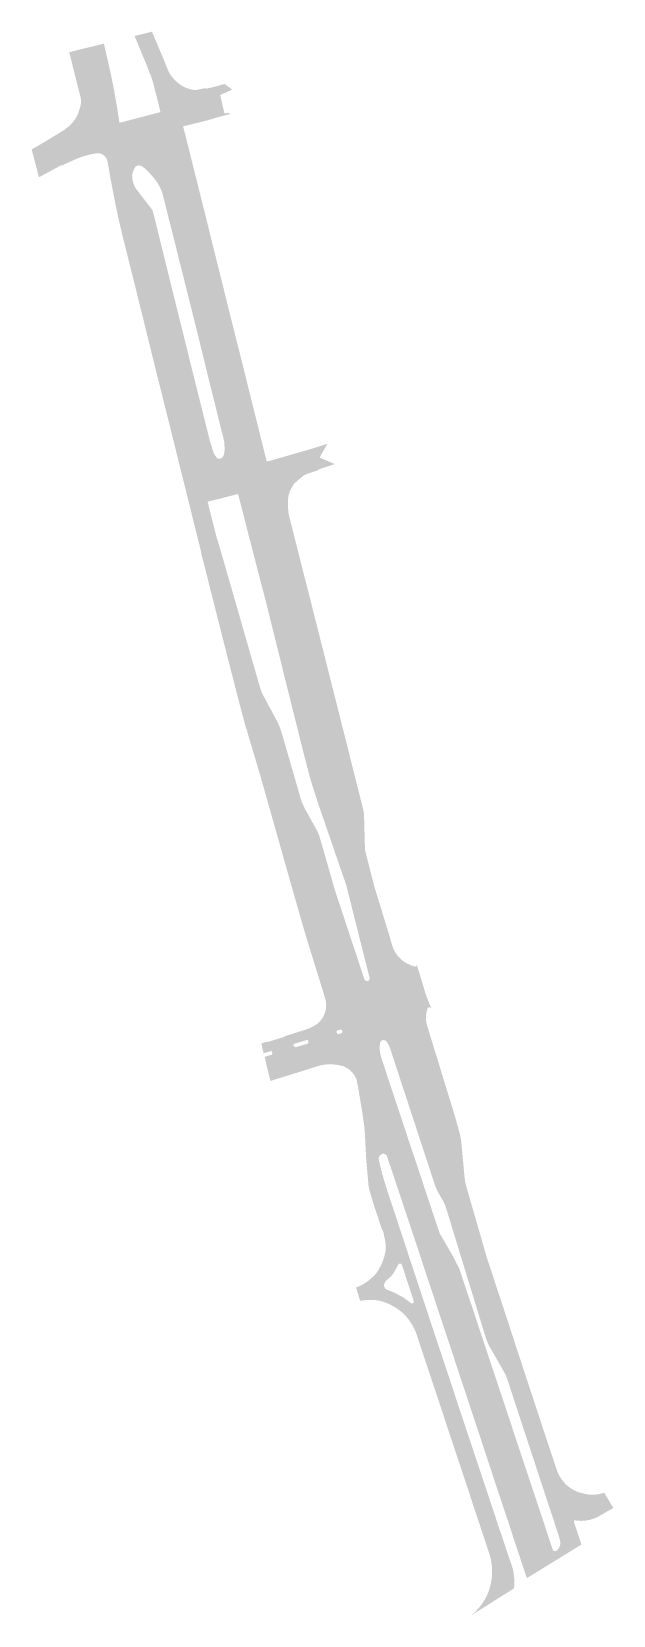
# Model space of a CAD drawing. Header units: inches. Extents: x 96590 to 99385, y 436436 to 441249.
# Drawn here: x 98255 to 98488, y 440616 to 441249 of the extents above.
import ezdxf

# ---------------------------------------------------------------- set-up
doc = ezdxf.new("R2010")
doc.units = ezdxf.units.IN
doc.header["$MEASUREMENT"] = 0

msp = doc.modelspace()

# ---------------------------------------------------------------- hatches: boundary and pattern name
for points in [[(98309.88, 441153.26), (98319.17, 441115.81), (98325.43, 441090.72), (98326.2, 441087.67), (98312.51, 441084.25), (98311.23, 441089.38), (98308.67, 441099.58), (98307.43, 441104.54), (98306.23, 441109.32), (98296.96, 441146.8), (98296.68, 441147.91), (98293.95, 441158.82), (98291.43, 441169.01), (98291.15, 441170.2), (98290.22, 441174.11), (98289.41, 441178.05), (98289.13, 441179.24), (98288.9, 441180.44), (98287.34, 441188.57), (98287.16, 441189.52), (98285.85, 441196.88), (98285.62, 441197.77), (98285.24, 441198.53), (98284.7, 441199.2), (98284.03, 441199.73), (98283.26, 441200.11), (98282.42, 441200.31), (98281.56, 441200.32), (98281.1, 441200.23), (98279.95, 441200.01), (98279, 441199.81), (98278.05, 441199.58), (98277.11, 441199.33), (98276.18, 441199.06), (98275.04, 441198.68), (98272.95, 441197.86), (98267.46, 441195.36), (98267.37, 441195.56), (98263.6, 441193.52), (98258.39, 441190.7), (98255.95, 441200.01), (98255.47, 441201.85), (98258.67, 441203.67), (98259.48, 441204.14), (98260.3, 441204.64), (98263.97, 441206.86), (98266.95, 441208.67), (98267.53, 441209.02), (98268.29, 441209.51), (98269.03, 441210.04), (98269.77, 441210.61), (98270.6, 441211.31), (98271.25, 441211.94), (98271.94, 441212.69), (98272.58, 441213.5), (98273.15, 441214.35), (98273.66, 441215.23), (98274.17, 441216.48), (98274.53, 441217.53), (98274.83, 441218.58), (98275.01, 441219.32), (98275.04, 441219.44), (98275.07, 441219.57), (98275.16, 441220.06), (98275.23, 441220.94), (98275.18, 441221.82), (98275.04, 441222.69), (98274.9, 441223.18), (98270.51, 441240.71), (98284.37, 441244.14), (98287.19, 441231.88), (98288.38, 441225.91), (98289.75, 441218.07), (98290.6, 441212.53), (98295.75, 441190.19), (98295.77, 441190), (98295.99, 441188.98), (98296.24, 441188.16), (98296.56, 441187.36), (98296.95, 441186.6), (98297.43, 441185.84), (98298.33, 441184.67), (98302.69, 441179.02), (98303.69, 441177.74), (98303.71, 441177.72), (98303.73, 441177.69), (98303.75, 441177.66), (98303.77, 441177.63), (98303.79, 441177.6), (98303.81, 441177.57), (98303.82, 441177.54), (98303.84, 441177.51), (98303.85, 441177.48), (98303.87, 441177.45), (98303.88, 441177.42), (98303.9, 441177.39), (98303.91, 441177.35), (98303.93, 441177.32), (98303.94, 441177.29), (98303.95, 441177.26), (98303.96, 441177.23), (98303.97, 441177.19), (98303.98, 441177.16), (98303.99, 441177.13), (98304, 441177.09), (98304.01, 441177.08), (98309.88, 441153.26)], [(98317.98, 441203.56), (98318.87, 441200.01), (98320.78, 441192.43), (98323.55, 441181.24), (98326.35, 441170.06), (98328.59, 441160.97), (98329.91, 441155.72), (98337.54, 441125.11), (98337.9, 441123.71), (98338.16, 441122.69), (98338.84, 441120.04), (98341.63, 441108.84), (98344.17, 441098.68), (98345.69, 441092.53), (98331.55, 441089.01), (98328.37, 441101.74), (98325.88, 441111.8), (98325.12, 441114.83), (98324.61, 441117.13), (98315.28, 441154.55), (98315.07, 441155.38), (98314.75, 441156.54), (98312.01, 441167.57), (98311.72, 441168.7), (98309.03, 441179.38), (98308.77, 441180.52), (98307.85, 441184.05), (98307.55, 441184.97), (98307.21, 441185.83), (98306.83, 441186.67), (98306.41, 441187.49), (98305.94, 441188.29), (98305.37, 441189.14), (98304.49, 441190.26), (98303.11, 441191.89), (98301.48, 441193.54), (98301.07, 441193.97), (98301, 441194.04), (98300.92, 441194.12), (98300.85, 441194.19), (98300.47, 441194.53), (98299.73, 441195.02), (98298.98, 441195.38), (98298.15, 441195.43), (98297.45, 441195.22), (98297.21, 441195.14), (98296.79, 441194.57), (98296.37, 441193.81), (98296.03, 441192.95), (98295.81, 441192.05), (98295.71, 441191.14), (98295.74, 441190.25), (98290.6, 441212.53), (98291.95, 441212.82), (98305.55, 441216.38), (98306.99, 441216.76), (98306.21, 441220.25), (98304.52, 441226.63), (98304.34, 441227.48), (98304.04, 441228.59), (98303.71, 441229.7), (98303.34, 441230.79), (98302.93, 441231.86), (98302.59, 441232.66), (98301.58, 441235.31), (98296.66, 441247.19), (98303.6, 441248.91), (98308.18, 441238.14), (98310.41, 441232.62), (98311, 441231.68), (98311.53, 441230.95), (98312.11, 441230.26), (98312.5, 441229.86), (98312.81, 441229.53), (98313.2, 441229.14), (98313.85, 441228.55), (98314.55, 441228), (98315.27, 441227.5), (98316.03, 441227.05), (98316.82, 441226.66), (98317.64, 441226.31), (98318.47, 441226.03), (98319.33, 441225.8), (98320.19, 441225.63), (98320.99, 441225.53), (98324.73, 441226.28), (98325.46, 441226.16), (98327.96, 441226.7), (98331.19, 441227.59), (98332.2, 441227.86), (98332.69, 441227.99), (98335.78, 441225.75), (98330.8, 441223.54), (98330.96, 441223.4), (98331.72, 441220.07), (98331.78, 441219.81), (98332.6, 441216.23), (98334.09, 441216.43), (98335.02, 441216.04), (98334.64, 441215.94), (98334.12, 441215.8), (98329.13, 441214.48), (98327.67, 441213.98), (98324.45, 441213.11), (98324.01, 441212.99), (98320.62, 441212.17), (98316.08, 441211.07), (98316.38, 441209.87), (98317.98, 441203.56)], [(98332.58, 441084.19), (98332.57, 441084.35), (98332.55, 441084.52), (98332.54, 441084.68), (98332.52, 441084.84), (98332.5, 441085), (98332.47, 441085.16), (98332.37, 441085.74), (98332.28, 441086.16), (98332.2, 441086.57), (98332.1, 441086.99), (98331.99, 441087.4), (98331.88, 441087.82), (98331.76, 441088.23), (98331.55, 441089.01), (98345.69, 441092.53), (98346.69, 441088.49), (98349.49, 441077.18), (98349.7, 441077.08), (98350.26, 441077.23), (98351.45, 441077.54), (98358.51, 441079.56), (98361.46, 441080.42), (98367.9, 441082.27), (98368, 441082.3), (98368.41, 441082.43), (98371.6, 441083.45), (98373.79, 441084.18), (98373.77, 441084.11), (98370.71, 441078.65), (98376.78, 441076.03), (98375.91, 441075.73), (98372.88, 441074.75), (98372.4, 441074.59), (98370.53, 441073.99), (98369.77, 441073.49), (98365.89, 441072.16), (98365.8, 441072.13), (98365.7, 441072.1), (98365.61, 441072.07), (98365.51, 441072.03), (98365.42, 441072), (98365.33, 441071.96), (98365.23, 441071.92), (98365.14, 441071.88), (98365.05, 441071.84), (98364.96, 441071.8), (98364.87, 441071.75), (98364.78, 441071.71), (98364.7, 441071.66), (98364.61, 441071.61), (98364.52, 441071.56), (98364.44, 441071.51), (98364.35, 441071.46), (98364.27, 441071.4), (98364.19, 441071.35), (98364.1, 441071.29), (98364.02, 441071.23), (98363.94, 441071.17), (98363.87, 441071.11), (98363.79, 441071.04), (98360.6, 441068.33), (98360.59, 441068.32), (98360.58, 441068.32), (98360.57, 441068.31), (98360.57, 441068.31), (98360.56, 441068.3), (98360.55, 441068.3), (98360.55, 441068.29), (98360.54, 441068.28), (98360.53, 441068.28), (98360.52, 441068.27), (98360.52, 441068.26), (98360.51, 441068.26), (98360.5, 441068.25), (98359.81, 441067.09), (98359.57, 441066.65), (98359.48, 441066.49), (98359.38, 441066.33), (98359.29, 441066.17), (98359.2, 441066), (98359.12, 441065.83), (98359.03, 441065.66), (98358.95, 441065.49), (98358.88, 441065.32), (98358.8, 441065.15), (98358.73, 441064.98), (98358.67, 441064.8), (98358.6, 441064.63), (98358.54, 441064.45), (98358.48, 441064.27), (98358.43, 441064.09), (98358.37, 441063.91), (98358.33, 441063.73), (98358.28, 441063.55), (98358.24, 441063.36), (98358.2, 441063.18), (98358.16, 441063), (98358.13, 441062.81), (98358.07, 441060.67), (98358.09, 441058.72), (98358.16, 441056.76), (98358.5, 441055.24), (98360.8, 441046.16), (98362.35, 441040.14), (98363.6, 441035.06), (98365.99, 441025.73), (98372.23, 441001.1), (98376.51, 440984.13), (98381.04, 440966.18), (98385.31, 440949.19), (98387.63, 440940), (98388.18, 440937.84), (98388.37, 440936.85), (98388.48, 440935.85), (98388.65, 440929.51), (98388.8, 440923.84), (98388.8, 440923.54), (98388.81, 440923.23), (98388.82, 440922.93), (98388.84, 440922.62), (98388.87, 440922.32), (98388.9, 440922.02), (98388.94, 440921.72), (98388.98, 440921.41), (98389.03, 440921.11), (98389.08, 440920.81), (98389.4, 440919.62), (98392.54, 440907.31), (98398.24, 440888.78), (98398.7, 440887.26), (98399.56, 440884.21), (98399.66, 440883.95), (98399.71, 440883.76), (98399.77, 440883.56), (98399.83, 440883.37), (98399.9, 440883.17), (98399.96, 440882.98), (98400.04, 440882.79), (98400.11, 440882.6), (98400.19, 440882.41), (98400.27, 440882.22), (98400.35, 440882.04), (98400.44, 440881.85), (98400.53, 440881.67), (98400.62, 440881.49), (98400.72, 440881.31), (98400.82, 440881.13), (98400.92, 440880.95), (98401.02, 440880.78), (98401.13, 440880.6), (98401.24, 440880.43), (98401.35, 440880.26), (98401.47, 440880.1), (98401.59, 440879.93), (98401.71, 440879.77), (98401.84, 440879.61), (98401.96, 440879.45), (98402.09, 440879.29), (98402.23, 440879.14), (98402.36, 440878.98), (98402.5, 440878.83), (98402.64, 440878.68), (98402.78, 440878.54), (98402.93, 440878.4), (98403.08, 440878.26), (98403.23, 440878.12), (98403.38, 440877.98), (98403.53, 440877.85), (98403.69, 440877.72), (98403.85, 440877.59), (98404.01, 440877.46), (98404.17, 440877.34), (98404.34, 440877.22), (98404.5, 440877.11), (98404.67, 440876.99), (98404.84, 440876.88), (98405.02, 440876.77), (98405.19, 440876.67), (98405.37, 440876.56), (98405.55, 440876.47), (98406.65, 440875.93), (98406.73, 440875.89), (98406.89, 440875.81), (98407.01, 440875.75), (98407.1, 440875.71), (98407.23, 440875.65), (98407.42, 440875.57), (98407.61, 440875.5), (98407.78, 440875.44), (98407.91, 440875.4), (98408.03, 440875.37), (98408.2, 440875.32), (98408.36, 440875.28), (98408.52, 440875.25), (98408.61, 440875.23), (98408.74, 440875.21), (98408.85, 440875.19), (98408.97, 440875.18), (98409.07, 440875.16), (98409.17, 440875.15), (98409.18, 440875.16), (98409.18, 440875.16), (98409.19, 440875.16), (98409.2, 440875.16), (98409.21, 440875.16), (98409.21, 440875.16), (98409.22, 440875.16), (98409.23, 440875.16), (98409.23, 440875.17), (98409.24, 440875.17), (98409.25, 440875.17), (98409.25, 440875.17), (98409.26, 440875.17), (98409.27, 440875.18), (98409.27, 440875.18), (98409.28, 440875.18), (98409.28, 440875.18), (98409.29, 440875.19), (98409.3, 440875.19), (98409.3, 440875.19), (98409.31, 440875.2), (98409.32, 440875.2), (98409.32, 440875.2), (98409.33, 440875.21), (98409.33, 440875.21), (98409.34, 440875.21), (98409.35, 440875.22), (98409.35, 440875.22), (98409.36, 440875.22), (98409.36, 440875.23), (98409.37, 440875.23), (98409.38, 440875.24), (98409.38, 440875.24), (98409.39, 440875.24), (98409.39, 440875.25), (98409.4, 440875.25), (98409.4, 440875.26), (98409.41, 440875.26), (98409.41, 440875.27), (98409.42, 440875.27), (98409.42, 440875.28), (98409.43, 440875.28), (98409.43, 440875.29), (98409.44, 440875.29), (98409.44, 440875.3), (98409.45, 440875.3), (98409.45, 440875.31), (98409.45, 440875.31), (98409.46, 440875.32), (98409.46, 440875.32), (98409.47, 440875.33), (98409.47, 440875.34), (98409.47, 440875.34), (98409.48, 440875.35), (98409.48, 440875.35), (98409.49, 440875.36), (98409.49, 440875.36), (98409.49, 440875.37), (98409.5, 440875.38), (98409.5, 440875.38), (98409.5, 440875.39), (98409.5, 440875.4), (98409.51, 440875.4), (98409.51, 440875.41), (98409.51, 440875.41), (98409.52, 440875.42), (98409.52, 440875.43), (98409.52, 440875.43), (98409.52, 440875.44), (98409.52, 440875.45), (98409.53, 440875.45), (98409.53, 440875.46), (98409.53, 440875.47), (98409.53, 440875.47), (98409.53, 440875.48), (98409.54, 440875.49), (98409.54, 440875.49), (98409.54, 440875.5), (98409.54, 440875.51), (98409.54, 440875.52), (98409.54, 440875.52), (98409.54, 440875.53), (98409.54, 440875.54), (98409.54, 440875.54), (98409.54, 440875.55), (98409.54, 440875.56), (98409.54, 440875.56), (98409.54, 440875.57), (98409.54, 440875.58), (98409.54, 440875.58), (98409.54, 440875.59), (98409.54, 440875.6), (98409.54, 440875.61), (98409.54, 440875.61), (98409.54, 440875.62), (98409.54, 440875.63), (98409.54, 440875.63), (98409.54, 440875.64), (98409.54, 440875.65), (98409.54, 440875.65), (98409.53, 440875.66), (98409.53, 440875.67), (98409.53, 440875.67), (98409.53, 440875.68), (98409.53, 440875.69), (98409.66, 440875.71), (98411.45, 440869.82), (98412.77, 440865.42), (98413.36, 440863.57), (98413.95, 440861.99), (98414.73, 440860.1), (98415.46, 440858.61), (98415.36, 440858.38), (98415.36, 440858.39), (98415.36, 440858.4), (98415.35, 440858.41), (98415.35, 440858.42), (98415.34, 440858.44), (98415.34, 440858.45), (98415.33, 440858.46), (98415.33, 440858.47), (98415.32, 440858.48), (98415.32, 440858.49), (98415.31, 440858.51), (98415.31, 440858.52), (98415.3, 440858.53), (98415.29, 440858.54), (98415.29, 440858.55), (98415.28, 440858.56), (98415.27, 440858.57), (98415.27, 440858.58), (98415.26, 440858.59), (98415.25, 440858.6), (98415.24, 440858.62), (98415.23, 440858.63), (98415.23, 440858.64), (98415.22, 440858.65), (98415.21, 440858.66), (98415.2, 440858.66), (98415.19, 440858.67), (98415.18, 440858.68), (98415.18, 440858.69), (98415.17, 440858.7), (98415.16, 440858.71), (98415.15, 440858.72), (98415.14, 440858.73), (98415.13, 440858.74), (98415.12, 440858.75), (98415.11, 440858.75), (98415.1, 440858.76), (98415.09, 440858.77), (98415.08, 440858.78), (98415.07, 440858.78), (98415.06, 440858.79), (98415.05, 440858.8), (98415.04, 440858.81), (98415.02, 440858.81), (98415.01, 440858.82), (98415, 440858.83), (98414.99, 440858.83), (98414.98, 440858.84), (98414.97, 440858.84), (98414.96, 440858.85), (98414.95, 440858.86), (98414.93, 440858.86), (98414.92, 440858.87), (98414.91, 440858.87), (98414.9, 440858.88), (98414.89, 440858.88), (98414.87, 440858.88), (98414.86, 440858.89), (98414.85, 440858.89), (98414.84, 440858.9), (98414.82, 440858.9), (98414.81, 440858.9), (98414.8, 440858.91), (98414.79, 440858.91), (98414.77, 440858.91), (98414.76, 440858.91), (98414.75, 440858.92), (98414.74, 440858.92), (98414.72, 440858.92), (98414.71, 440858.92), (98414.7, 440858.92), (98414.68, 440858.92), (98414.67, 440858.93), (98414.66, 440858.93), (98414.65, 440858.93), (98414.63, 440858.93), (98414.62, 440858.93), (98414.61, 440858.93), (98414.59, 440858.93), (98414.58, 440858.93), (98414.57, 440858.93), (98414.56, 440858.93), (98414.54, 440858.92), (98414.53, 440858.92), (98414.52, 440858.92), (98414.5, 440858.92), (98414.49, 440858.92), (98414.48, 440858.92), (98414.47, 440858.91), (98414.45, 440858.91), (98414.44, 440858.91), (98414.43, 440858.9), (98414.42, 440858.9), (98414.4, 440858.9), (98414.39, 440858.89), (98414.38, 440858.89), (98414.37, 440858.89), (98414.36, 440858.88), (98414.34, 440858.88), (98414.33, 440858.87), (98414.32, 440858.87), (98414.31, 440858.86), (98414.3, 440858.86), (98414.28, 440858.85), (98414.27, 440858.85), (98414.26, 440858.84), (98414.25, 440858.84), (98414.24, 440858.83), (98414.23, 440858.82), (98414.22, 440858.82), (98414.2, 440858.81), (98414.19, 440858.8), (98414.18, 440858.8), (98414.17, 440858.79), (98414.16, 440858.78), (98414.15, 440858.77), (98414.14, 440858.77), (98414.13, 440858.76), (98414.12, 440858.75), (98414.11, 440858.74), (98414.1, 440858.73), (98414.09, 440858.72), (98414.08, 440858.72), (98414.07, 440858.71), (98414.06, 440858.7), (98414.05, 440858.69), (98414.05, 440858.68), (98414.04, 440858.67), (98414.03, 440858.66), (98414.02, 440858.65), (98414.01, 440858.64), (98414, 440858.63), (98414, 440858.62), (98413.99, 440858.61), (98413.98, 440858.6), (98413.97, 440858.59), (98413.97, 440858.58), (98413.96, 440858.57), (98413.95, 440858.56), (98413.95, 440858.55), (98413.94, 440858.53), (98413.93, 440858.52), (98413.93, 440858.51), (98413.92, 440858.5), (98413.91, 440858.49), (98413.91, 440858.48), (98413.9, 440858.47), (98413.9, 440858.45), (98413.89, 440858.44), (98413.89, 440858.43), (98413.88, 440858.42), (98413.82, 440858.22), (98413.76, 440858.04), (98413.7, 440857.85), (98413.65, 440857.66), (98413.6, 440857.48), (98413.55, 440857.29), (98413.51, 440857.1), (98413.47, 440856.91), (98413.43, 440856.72), (98413.4, 440856.53), (98413.37, 440856.34), (98413.34, 440856.14), (98413.32, 440855.95), (98413.3, 440855.76), (98413.28, 440855.56), (98413.27, 440855.37), (98413.26, 440855.18), (98413.25, 440854.98), (98413.25, 440854.79), (98413.25, 440854.59), (98413.25, 440854.4), (98413.26, 440854.21), (98413.27, 440854.01), (98413.29, 440853.82), (98413.42, 440852.87), (98413.43, 440852.78), (98413.44, 440852.68), (98413.45, 440852.59), (98413.46, 440852.5), (98413.48, 440852.41), (98413.5, 440852.31), (98413.52, 440852.22), (98413.54, 440852.13), (98413.56, 440852.04), (98413.58, 440851.95), (98413.61, 440851.86), (98413.63, 440851.77), (98413.66, 440851.68), (98413.69, 440851.59), (98414.19, 440850.01), (98414.72, 440848.31), (98415.53, 440845.64), (98417.39, 440839.63), (98417.7, 440838.57), (98418.31, 440836.65), (98419.25, 440833.58), (98420.12, 440830.66), (98421.79, 440825.26), (98406.19, 440820.27), (98403.3, 440828.97), (98402.71, 440830.91), (98401.38, 440834.86), (98399.73, 440839.95), (98399.09, 440842.01), (98398.83, 440842.68), (98398.77, 440842.85), (98398.7, 440843.01), (98398.63, 440843.18), (98398.56, 440843.34), (98398.48, 440843.5), (98398.41, 440843.66), (98398.32, 440843.82), (98398.24, 440843.98), (98398.15, 440844.13), (98398.07, 440844.29), (98397.97, 440844.44), (98397.88, 440844.59), (98397.78, 440844.74), (98397.68, 440844.89), (98397.58, 440845.03), (98397.47, 440845.18), (98397.46, 440845.2), (98397.45, 440845.21), (98397.43, 440845.23), (98397.41, 440845.25), (98397.4, 440845.27), (98397.38, 440845.29), (98397.37, 440845.3), (98397.35, 440845.32), (98397.33, 440845.34), (98397.32, 440845.36), (98397.3, 440845.37), (98397.28, 440845.39), (98397.26, 440845.4), (98397.25, 440845.42), (98397.23, 440845.43), (98397.21, 440845.45), (98397.19, 440845.46), (98397.17, 440845.48), (98397.15, 440845.49), (98397.13, 440845.51), (98397.11, 440845.52), (98397.09, 440845.53), (98397.07, 440845.55), (98397.05, 440845.56), (98397.03, 440845.57), (98397.01, 440845.58), (98396.99, 440845.59), (98396.97, 440845.6), (98396.95, 440845.61), (98396.93, 440845.62), (98396.9, 440845.63), (98396.88, 440845.64), (98396.86, 440845.65), (98396.84, 440845.66), (98396.82, 440845.67), (98396.79, 440845.68), (98396.77, 440845.69), (98396.75, 440845.69), (98396.73, 440845.7), (98396.7, 440845.71), (98396.68, 440845.71), (98396.66, 440845.72), (98396.63, 440845.72), (98396.61, 440845.73), (98396.59, 440845.73), (98396.56, 440845.74), (98396.54, 440845.74), (98396.52, 440845.75), (98396.49, 440845.75), (98396.47, 440845.75), (98396.45, 440845.75), (98396.42, 440845.76), (98396.4, 440845.76), (98396.37, 440845.76), (98396.35, 440845.76), (98396.33, 440845.76), (98396.3, 440845.76), (98396.28, 440845.76), (98396.26, 440845.76), (98396.23, 440845.76), (98396.21, 440845.76), (98396.18, 440845.75), (98396.16, 440845.75), (98396.14, 440845.75), (98396.11, 440845.75), (98396.09, 440845.74), (98396.07, 440845.74), (98396.04, 440845.73), (98396.02, 440845.73), (98396, 440845.72), (98395.97, 440845.72), (98395.95, 440845.71), (98395.93, 440845.71), (98395.9, 440845.7), (98395.88, 440845.69), (98395.86, 440845.68), (98395.84, 440845.68), (98395.81, 440845.67), (98395.79, 440845.66), (98395.77, 440845.65), (98395.75, 440845.64), (98395.73, 440845.63), (98395.7, 440845.62), (98395.68, 440845.61), (98395.66, 440845.6), (98395.64, 440845.59), (98395.62, 440845.58), (98395.6, 440845.57), (98395.58, 440845.56), (98395.56, 440845.54), (98395.54, 440845.53), (98395.52, 440845.52), (98395.5, 440845.5), (98395.48, 440845.49), (98395.46, 440845.48), (98395.44, 440845.46), (98395.42, 440845.45), (98395.4, 440845.43), (98395.38, 440845.42), (98395.37, 440845.4), (98395.35, 440845.39), (98395.33, 440845.37), (98395.31, 440845.35), (98395.3, 440845.34), (98395.28, 440845.32), (98395.26, 440845.3), (98395.25, 440845.28), (98395.23, 440845.27), (98395.22, 440845.25), (98395.2, 440845.23), (98395.19, 440845.21), (98395.17, 440845.19), (98395.16, 440845.17), (98395.14, 440845.15), (98395.13, 440845.13), (98395.12, 440845.11), (98395.1, 440845.09), (98395.09, 440845.07), (98395.08, 440845.05), (98395.07, 440845.03), (98395.05, 440845.01), (98395.04, 440844.99), (98395.03, 440844.97), (98395.02, 440844.95), (98395.01, 440844.93), (98395, 440844.91), (98394.99, 440844.88), (98394.98, 440844.86), (98394.97, 440844.84), (98394.97, 440844.82), (98394.96, 440844.79), (98394.95, 440844.77), (98394.94, 440844.75), (98394.94, 440844.73), (98394.93, 440844.7), (98394.92, 440844.68), (98394.92, 440844.66), (98394.91, 440844.63), (98394.88, 440844.46), (98394.85, 440844.31), (98394.82, 440844.15), (98394.8, 440844), (98394.77, 440843.85), (98394.76, 440843.69), (98394.74, 440843.54), (98394.73, 440843.39), (98394.72, 440843.23), (98394.71, 440843.08), (98394.71, 440842.92), (98394.7, 440842.77), (98394.7, 440842.61), (98394.71, 440842.46), (98394.71, 440842.3), (98394.72, 440842.15), (98394.74, 440841.99), (98394.75, 440841.84), (98394.77, 440841.68), (98394.91, 440840.75), (98388.69, 440869.98), (98388.7, 440869.97), (98388.71, 440869.95), (98388.72, 440869.93), (98388.73, 440869.92), (98388.73, 440869.9), (98388.74, 440869.89), (98388.75, 440869.87), (98388.76, 440869.86), (98388.77, 440869.84), (98388.78, 440869.83), (98388.79, 440869.81), (98388.8, 440869.8), (98388.81, 440869.79), (98388.82, 440869.77), (98388.83, 440869.76), (98388.84, 440869.74), (98388.85, 440869.73), (98388.86, 440869.72), (98388.87, 440869.7), (98388.89, 440869.69), (98388.9, 440869.68), (98388.91, 440869.67), (98388.92, 440869.65), (98388.94, 440869.64), (98388.95, 440869.63), (98388.96, 440869.62), (98388.97, 440869.61), (98388.99, 440869.6), (98389, 440869.58), (98389.02, 440869.57), (98389.03, 440869.56), (98389.04, 440869.55), (98389.06, 440869.54), (98389.07, 440869.53), (98389.09, 440869.52), (98389.1, 440869.51), (98389.12, 440869.51), (98389.13, 440869.5), (98389.15, 440869.49), (98389.16, 440869.48), (98389.18, 440869.47), (98389.19, 440869.46), (98389.21, 440869.46), (98389.22, 440869.45), (98389.24, 440869.44), (98389.26, 440869.43), (98389.27, 440869.43), (98389.29, 440869.42), (98389.3, 440869.42), (98389.32, 440869.41), (98389.34, 440869.4), (98389.35, 440869.4), (98389.37, 440869.39), (98389.39, 440869.39), (98389.4, 440869.39), (98389.42, 440869.38), (98389.44, 440869.38), (98389.46, 440869.37), (98389.47, 440869.37), (98389.49, 440869.37), (98389.51, 440869.37), (98389.52, 440869.36), (98389.54, 440869.36), (98389.56, 440869.36), (98389.58, 440869.36), (98389.59, 440869.36), (98389.61, 440869.36), (98389.63, 440869.35), (98389.65, 440869.35), (98389.66, 440869.35), (98389.68, 440869.35), (98389.7, 440869.35), (98389.72, 440869.36), (98389.73, 440869.36), (98389.75, 440869.36), (98389.77, 440869.36), (98389.79, 440869.36), (98389.8, 440869.36), (98389.82, 440869.37), (98389.84, 440869.37), (98389.85, 440869.37), (98389.87, 440869.38), (98389.89, 440869.38), (98389.91, 440869.38), (98389.92, 440869.39), (98389.94, 440869.39), (98389.96, 440869.4), (98389.97, 440869.4), (98389.99, 440869.41), (98390.01, 440869.41), (98390.02, 440869.42), (98390.04, 440869.42), (98390.06, 440869.43), (98390.07, 440869.44), (98390.09, 440869.44), (98390.1, 440869.45), (98390.12, 440869.46), (98390.14, 440869.47), (98390.15, 440869.47), (98390.17, 440869.48), (98390.18, 440869.49), (98390.2, 440869.5), (98390.21, 440869.51), (98390.23, 440869.52), (98390.24, 440869.53), (98390.26, 440869.54), (98390.27, 440869.55), (98390.28, 440869.56), (98390.3, 440869.57), (98390.31, 440869.58), (98390.33, 440869.59), (98390.34, 440869.6), (98390.35, 440869.61), (98390.37, 440869.62), (98390.38, 440869.63), (98390.39, 440869.65), (98390.4, 440869.66), (98390.42, 440869.67), (98390.43, 440869.68), (98390.44, 440869.7), (98390.45, 440869.71), (98390.46, 440869.72), (98390.47, 440869.74), (98390.49, 440869.75), (98390.5, 440869.76), (98390.51, 440869.78), (98390.52, 440869.79), (98390.53, 440869.81), (98390.54, 440869.82), (98390.55, 440869.83), (98390.56, 440869.85), (98390.57, 440869.86), (98390.57, 440869.88), (98390.58, 440869.89), (98390.59, 440869.91), (98390.6, 440869.92), (98390.61, 440869.94), (98390.61, 440869.96), (98390.62, 440869.97), (98390.63, 440869.99), (98390.64, 440870), (98390.64, 440870.02), (98390.65, 440870.04), (98390.65, 440870.05), (98390.66, 440870.07), (98390.67, 440870.09), (98390.67, 440870.1), (98390.68, 440870.12), (98390.68, 440870.14), (98390.69, 440870.15), (98390.69, 440870.17), (98390.69, 440870.19), (98390.7, 440870.2), (98390.7, 440870.22), (98390.7, 440870.24), (98390.71, 440870.26), (98390.71, 440870.27), (98390.71, 440870.29), (98390.71, 440870.31), (98390.71, 440870.32), (98390.72, 440870.34), (98390.72, 440870.36), (98390.72, 440870.38), (98390.72, 440870.39), (98390.72, 440870.41), (98390.72, 440870.43), (98390.72, 440870.45), (98390.72, 440870.46), (98390.72, 440870.48), (98390.71, 440870.5), (98390.71, 440870.52), (98390.71, 440870.53), (98390.71, 440870.55), (98390.71, 440870.57), (98389.64, 440874.86), (98386.34, 440887.89), (98386.11, 440888.88), (98383.92, 440897.49), (98383.65, 440898.52), (98383.24, 440900.22), (98381.32, 440907.77), (98380.92, 440908.97), (98379.2, 440913.93), (98375.49, 440924.78), (98374.99, 440926.22), (98371.42, 440936.51), (98370.37, 440939.59), (98368.49, 440945.31), (98367.53, 440948.4), (98366.99, 440950.21), (98366.46, 440952.16), (98364.41, 440960.02), (98361.38, 440972.12), (98358.11, 440985.2), (98355.35, 440996.33), (98352.1, 441009.42), (98349.07, 441021.56), (98342.27, 441047.69), (98340.57, 441054.37), (98340.33, 441055.43), (98340.12, 441056.18), (98338.06, 441064.05), (98331.76, 441062.46), (98325.87, 441060.99), (98328.13, 441080.99), (98328.14, 441080.95), (98328.15, 441080.91), (98328.16, 441080.87), (98328.17, 441080.83), (98328.19, 441080.79), (98328.2, 441080.75), (98328.21, 441080.71), (98328.23, 441080.67), (98328.24, 441080.63), (98328.26, 441080.59), (98328.27, 441080.55), (98328.29, 441080.51), (98328.31, 441080.47), (98328.33, 441080.43), (98328.35, 441080.4), (98328.37, 441080.36), (98328.39, 441080.32), (98328.41, 441080.28), (98328.43, 441080.25), (98328.45, 441080.21), (98328.48, 441080.18), (98328.5, 441080.14), (98328.52, 441080.11), (98328.9, 441079.51), (98329.34, 441078.85), (98329.35, 441078.83), (98329.36, 441078.82), (98329.37, 441078.8), (98329.38, 441078.78), (98329.39, 441078.77), (98329.4, 441078.75), (98329.41, 441078.73), (98329.42, 441078.72), (98329.43, 441078.7), (98329.44, 441078.69), (98329.45, 441078.67), (98329.46, 441078.66), (98329.47, 441078.64), (98329.48, 441078.63), (98329.5, 441078.61), (98329.51, 441078.6), (98329.52, 441078.58), (98329.53, 441078.57), (98329.55, 441078.56), (98329.56, 441078.54), (98329.57, 441078.53), (98329.59, 441078.52), (98329.6, 441078.5), (98329.62, 441078.49), (98329.63, 441078.48), (98329.64, 441078.47), (98329.66, 441078.46), (98329.67, 441078.44), (98329.69, 441078.43), (98329.7, 441078.42), (98329.72, 441078.41), (98329.74, 441078.4), (98329.75, 441078.39), (98329.77, 441078.38), (98329.78, 441078.37), (98329.8, 441078.36), (98329.82, 441078.35), (98329.83, 441078.34), (98329.85, 441078.34), (98329.87, 441078.33), (98329.89, 441078.32), (98329.9, 441078.31), (98329.94, 441078.29), (98329.97, 441078.28), (98329.99, 441078.27), (98330.02, 441078.26), (98330.04, 441078.25), (98330.07, 441078.24), (98330.09, 441078.24), (98330.12, 441078.23), (98330.14, 441078.22), (98330.17, 441078.21), (98330.19, 441078.21), (98330.22, 441078.2), (98330.25, 441078.19), (98330.27, 441078.19), (98330.3, 441078.18), (98330.32, 441078.18), (98330.35, 441078.17), (98330.38, 441078.17), (98330.4, 441078.17), (98330.43, 441078.17), (98330.46, 441078.16), (98330.48, 441078.16), (98330.51, 441078.16), (98330.54, 441078.16), (98330.56, 441078.16), (98330.59, 441078.16), (98330.62, 441078.16), (98330.64, 441078.16), (98330.67, 441078.16), (98330.69, 441078.16), (98330.72, 441078.16), (98330.75, 441078.17), (98330.77, 441078.17), (98330.8, 441078.17), (98330.83, 441078.18), (98330.85, 441078.18), (98330.88, 441078.19), (98330.9, 441078.19), (98330.93, 441078.2), (98330.96, 441078.2), (98330.98, 441078.21), (98331.01, 441078.22), (98331.03, 441078.22), (98331.06, 441078.23), (98331.08, 441078.24), (98331.11, 441078.25), (98331.13, 441078.26), (98331.16, 441078.27), (98331.18, 441078.28), (98331.21, 441078.29), (98331.23, 441078.3), (98331.26, 441078.31), (98331.28, 441078.32), (98331.3, 441078.33), (98331.33, 441078.34), (98331.35, 441078.36), (98331.37, 441078.37), (98331.4, 441078.38), (98331.43, 441078.41), (98331.47, 441078.44), (98331.5, 441078.47), (98331.54, 441078.5), (98331.57, 441078.52), (98331.6, 441078.55), (98331.64, 441078.58), (98331.67, 441078.62), (98331.7, 441078.65), (98331.73, 441078.68), (98331.76, 441078.71), (98331.79, 441078.74), (98331.82, 441078.78), (98331.85, 441078.81), (98331.88, 441078.85), (98331.9, 441078.88), (98331.93, 441078.92), (98331.96, 441078.95), (98331.98, 441078.99), (98332.01, 441079.03), (98332.03, 441079.06), (98332.06, 441079.1), (98332.08, 441079.14), (98332.1, 441079.18), (98332.12, 441079.21), (98332.15, 441079.25), (98332.17, 441079.29), (98332.19, 441079.33), (98332.2, 441079.37), (98332.22, 441079.41), (98332.24, 441079.45), (98332.26, 441079.5), (98332.28, 441079.54), (98332.29, 441079.58), (98332.31, 441079.62), (98332.32, 441079.66), (98332.33, 441079.71), (98332.35, 441079.75), (98332.36, 441079.79), (98332.37, 441079.83), (98332.38, 441079.88), (98332.39, 441079.92), (98332.4, 441079.96), (98332.41, 441080.01), (98332.42, 441080.05), (98332.42, 441080.09), (98332.43, 441080.14), (98332.53, 441080.61), (98332.66, 441081.35), (98332.67, 441081.4), (98332.68, 441081.46), (98332.69, 441081.51), (98332.7, 441081.57), (98332.71, 441081.63), (98332.72, 441081.68), (98332.72, 441081.74), (98332.73, 441081.8), (98332.73, 441081.85), (98332.73, 441081.91), (98332.73, 441081.97), (98332.73, 441082.03), (98332.73, 441082.08), (98332.73, 441082.14), (98332.73, 441082.2), (98332.73, 441082.25), (98332.72, 441082.31), (98332.72, 441082.37), (98332.71, 441082.42), (98332.7, 441082.48), (98332.64, 441083.32), (98332.58, 441084.19)], [(98358.47, 440958.45), (98361.95, 440946.42), (98362.82, 440943.33), (98363, 440942.68), (98363.28, 440941.82), (98363.59, 440940.97), (98363.94, 440940.14), (98364.31, 440939.31), (98364.77, 440938.37), (98368.61, 440931.4), (98369.44, 440929.86), (98369.54, 440929.7), (98369.64, 440929.54), (98369.73, 440929.38), (98369.82, 440929.21), (98369.91, 440929.05), (98369.99, 440928.88), (98370.07, 440928.71), (98370.15, 440928.54), (98370.22, 440928.37), (98370.29, 440928.19), (98370.36, 440928.02), (98370.43, 440927.84), (98370.49, 440927.67), (98370.55, 440927.49), (98370.6, 440927.31), (98370.65, 440927.13), (98370.7, 440926.95), (98370.75, 440926.77), (98371.18, 440925.3), (98355.45, 440921.51), (98354.85, 440923.62), (98350.92, 440937.55), (98348.53, 440945.97), (98346.98, 440951.48), (98342.82, 440965.38), (98342.27, 440967.19), (98341.58, 440969.68), (98341.34, 440970.4), (98341.29, 440970.39), (98340.47, 440973.41), (98339.26, 440977.92), (98337.59, 440984.32), (98332.2, 441005.36), (98324.71, 441034.96), (98323.42, 441039.88), (98323.31, 441040.78), (98322.85, 441042.68), (98315.38, 441072.72), (98313.76, 441079.21), (98312.51, 441084.25), (98326.2, 441087.67), (98326.72, 441085.6), (98328.13, 441080.99), (98325.87, 441060.99), (98329.28, 441047.54), (98331.11, 441041.43), (98338.27, 441016.58), (98338.55, 441015.57), (98346.84, 440986.81), (98346.91, 440986.55), (98346.98, 440986.3), (98347.19, 440985.65), (98347.58, 440984.65), (98348.05, 440983.68), (98348.39, 440983.1), (98353.72, 440973.16), (98354.64, 440971.24), (98355.29, 440969.29), (98355.6, 440968.34), (98358.47, 440958.45)], [(98379.11, 440849.89), (98379.11, 440849.89), (98379.1, 440849.9), (98379.11, 440849.89)], [(98379.46, 440849.79), (98379.11, 440849.89), (98379.12, 440849.89), (98379.13, 440849.89), (98379.15, 440849.89), (98379.16, 440849.89), (98379.17, 440849.89), (98379.18, 440849.89), (98379.19, 440849.88), (98379.2, 440849.88), (98379.22, 440849.88), (98379.23, 440849.88), (98379.24, 440849.87), (98379.25, 440849.87), (98379.26, 440849.87), (98379.27, 440849.86), (98379.28, 440849.86), (98379.3, 440849.86), (98379.31, 440849.85), (98379.32, 440849.85), (98379.33, 440849.85), (98379.34, 440849.84), (98379.35, 440849.84), (98379.44, 440849.8), (98379.46, 440849.79)], [(98379.37, 440848.51), (98379.46, 440848.58), (98379.63, 440848.74), (98379.63, 440848.73), (98379.62, 440848.72), (98379.61, 440848.72), (98379.6, 440848.71), (98379.6, 440848.7), (98379.59, 440848.69), (98379.58, 440848.68), (98379.57, 440848.67), (98379.56, 440848.66), (98379.55, 440848.66), (98379.55, 440848.65), (98379.54, 440848.64), (98379.53, 440848.63), (98379.52, 440848.62), (98379.45, 440848.57), (98379.45, 440848.57), (98379.44, 440848.56), (98379.44, 440848.56), (98379.38, 440848.51), (98379.37, 440848.51)], [(98428.26, 440795.71), (98428.65, 440791.41), (98428.66, 440791.32), (98428.78, 440790.5), (98428.81, 440790.13), (98428.88, 440789.52), (98429.02, 440788.8), (98429.17, 440788.14), (98431.18, 440781.06), (98432.07, 440777.98), (98433.81, 440772.01), (98437.47, 440759.26), (98443.92, 440739.71), (98446.17, 440732.85), (98449.98, 440721.19), (98452.25, 440714.3), (98454.74, 440706.7), (98455.78, 440703.61), (98459.79, 440691.44), (98452.74, 440689.04), (98447.86, 440703.89), (98447.27, 440705.77), (98447.18, 440706.01), (98445.87, 440710.04), (98445.67, 440710.6), (98445.37, 440711.34), (98445.04, 440712.06), (98444.78, 440712.6), (98441.17, 440718.94), (98439.55, 440721.74), (98438.94, 440722.82), (98438.79, 440723.07), (98438.65, 440723.32), (98438.51, 440723.57), (98438.38, 440723.82), (98438.25, 440724.07), (98438.13, 440724.33), (98438.01, 440724.59), (98437.89, 440724.85), (98437.78, 440725.11), (98437.67, 440725.38), (98437.57, 440725.65), (98437.48, 440725.92), (98437.39, 440726.19), (98437.3, 440726.46), (98434.34, 440736.06), (98432.83, 440741.06), (98428.56, 440754.92), (98423.43, 440771.69), (98423.34, 440772), (98421.28, 440778.75), (98420.99, 440779.52), (98420.7, 440780.22), (98420.38, 440780.91), (98420.12, 440781.42), (98418.13, 440784.91), (98417.9, 440785.35), (98417.68, 440785.8), (98417.48, 440786.26), (98417.28, 440786.72), (98417.09, 440787.18), (98416.91, 440787.65), (98416.17, 440789.85), (98415.93, 440790.57), (98415.2, 440792.86), (98409.64, 440809.77), (98406.27, 440820.01), (98406.19, 440820.27), (98421.79, 440825.26), (98424.92, 440815.1), (98425.52, 440812.95), (98426.23, 440810.39), (98426.9, 440807.88), (98427, 440807.44), (98427.09, 440807.01), (98427.17, 440806.57), (98427.25, 440806.13), (98427.31, 440805.68), (98427.37, 440805.24), (98427.42, 440804.8), (98427.46, 440804.35), (98427.49, 440803.91), (98427.96, 440798.95), (98428.15, 440796.96), (98428.26, 440795.71)], [(98429.59, 440745.39), (98432.25, 440737.51), (98434.83, 440729.71), (98437.44, 440721.88), (98440.37, 440713.08), (98443.29, 440704.29), (98448.81, 440687.7), (98436.15, 440683.39), (98426.77, 440711.76), (98420.62, 440730.28), (98414.49, 440748.79), (98409.31, 440764.45), (98408.59, 440766.58), (98406.64, 440772.42), (98400.74, 440790.13), (98398.1, 440797.96), (98397.65, 440799.38), (98397.57, 440799.54), (98392.1, 440815.77), (98401.93, 440818.91), (98402.03, 440818.63), (98405.73, 440807.5), (98411.82, 440789.25), (98418.13, 440770.24), (98418.45, 440769.32), (98418.83, 440768.36), (98423.85, 440759.71), (98425.71, 440756.08), (98425.85, 440755.84), (98425.98, 440755.61), (98426.11, 440755.37), (98426.24, 440755.13), (98426.36, 440754.88), (98426.47, 440754.64), (98426.58, 440754.39), (98426.69, 440754.14), (98426.79, 440753.88), (98426.89, 440753.63), (98426.98, 440753.37), (98427.31, 440752.23), (98429.59, 440745.39)], [(98448.81, 440687.7), (98456.46, 440664.7), (98459.65, 440655.15), (98459.82, 440654.62), (98463.88, 440642.32), (98463.96, 440642.16), (98463.99, 440642.07), (98464, 440642.06), (98464.03, 440641.99), (98464.1, 440641.87), (98464.18, 440641.77), (98464.28, 440641.67), (98464.38, 440641.59), (98464.5, 440641.53), (98464.63, 440641.48), (98464.76, 440641.45), (98464.89, 440641.44), (98465.02, 440641.44), (98465.15, 440641.46), (98465.28, 440641.5), (98465.4, 440641.55), (98465.52, 440641.62), (98465.61, 440641.7), (98466.67, 440638.68), (98453.65, 440630.66), (98452.81, 440633.2), (98448.04, 440647.5), (98446.28, 440652.93), (98443.24, 440661.92), (98436.15, 440683.39), (98448.81, 440687.7)], [(98470.88, 440666.81), (98471.07, 440666.68), (98471.27, 440666.54), (98471.47, 440666.41), (98471.67, 440666.29), (98471.87, 440666.17), (98472.07, 440666.05), (98472.28, 440665.93), (98472.49, 440665.82), (98472.7, 440665.71), (98472.91, 440665.61), (98473.12, 440665.51), (98473.33, 440665.41), (98473.55, 440665.32), (98473.77, 440665.23), (98473.99, 440665.14), (98474.21, 440665.06), (98474.43, 440664.98), (98474.66, 440664.91), (98474.88, 440664.84), (98475.11, 440664.77), (98475.34, 440664.71), (98475.56, 440664.65), (98476.13, 440664.54), (98477.81, 440664.18), (98477.87, 440664.16), (98478.66, 440664.07), (98480.18, 440664.01), (98481.52, 440664.1), (98482.85, 440664.34), (98484.03, 440664.59), (98484.51, 440664.72), (98484.65, 440664.75), (98488.24, 440658.71), (98485.9, 440657.37), (98485.74, 440657.34), (98485.63, 440657.29), (98485.53, 440657.21), (98485.45, 440657.11), (98483.15, 440655.79), (98482.94, 440655.66), (98482.72, 440655.53), (98482.5, 440655.41), (98482.28, 440655.29), (98482.05, 440655.17), (98481.83, 440655.06), (98481.6, 440654.95), (98481.37, 440654.85), (98481.14, 440654.75), (98480.9, 440654.65), (98480.67, 440654.56), (98480.43, 440654.47), (98480.19, 440654.39), (98479.95, 440654.31), (98479.71, 440654.23), (98479.47, 440654.16), (98479.23, 440654.09), (98478.98, 440654.03), (98478.74, 440653.97), (98478.49, 440653.91), (98478.25, 440653.86), (98478, 440653.81), (98477.75, 440653.77), (98477.5, 440653.73), (98477.25, 440653.69), (98477, 440653.66), (98476.75, 440653.64), (98476.5, 440653.62), (98476.25, 440653.6), (98475.99, 440653.58), (98475.74, 440653.57), (98475.49, 440653.57), (98475.24, 440653.57), (98474.98, 440653.57), (98474.73, 440653.58), (98474.48, 440653.59), (98474.23, 440653.61), (98473.98, 440653.63), (98473.72, 440653.65), (98473.47, 440653.68), (98473.22, 440653.71), (98473, 440653.75), (98472.95, 440653.75), (98472.94, 440653.76), (98472.94, 440653.76), (98472.93, 440653.76), (98472.93, 440653.76), (98472.92, 440653.76), (98472.83, 440653.76), (98472.72, 440653.72), (98472.62, 440653.65), (98472.54, 440653.55), (98472.51, 440653.43), (98472.51, 440652.96), (98472.65, 440652.53), (98475.33, 440644.49), (98475.35, 440644.42), (98475.42, 440644.32), (98475.52, 440644.24), (98475.63, 440644.2), (98466.67, 440638.68), (98465.61, 440641.7), (98465.64, 440641.73), (98465.74, 440641.82), (98465.83, 440641.9), (98465.92, 440642), (98466.01, 440642.1), (98466.1, 440642.21), (98466.19, 440642.31), (98466.27, 440642.42), (98466.35, 440642.54), (98466.42, 440642.65), (98466.49, 440642.77), (98466.56, 440642.89), (98466.62, 440643.01), (98466.67, 440643.13), (98466.73, 440643.26), (98466.78, 440643.39), (98466.82, 440643.52), (98466.86, 440643.65), (98466.9, 440643.78), (98466.93, 440643.91), (98466.96, 440644.05), (98466.98, 440644.18), (98467, 440644.32), (98467.01, 440644.45), (98467.02, 440644.59), (98467.02, 440644.73), (98467.02, 440644.86), (98467.02, 440645), (98467.01, 440645.14), (98466.99, 440645.3), (98466.75, 440646.26), (98466.5, 440647.22), (98466.22, 440648.16), (98463.63, 440655.98), (98463.5, 440656.37), (98459, 440670.02), (98452.74, 440689.04), (98459.79, 440691.44), (98462.21, 440684.13), (98465.69, 440673.63), (98465.97, 440672.96), (98466.07, 440672.73), (98466.17, 440672.51), (98466.27, 440672.29), (98466.38, 440672.07), (98466.49, 440671.85), (98466.61, 440671.63), (98466.73, 440671.42), (98466.85, 440671.21), (98466.98, 440671), (98467.11, 440670.79), (98467.25, 440670.59), (98467.38, 440670.39), (98467.52, 440670.19), (98467.67, 440669.99), (98467.82, 440669.8), (98467.97, 440669.6), (98468.12, 440669.41), (98468.28, 440669.23), (98468.44, 440669.04), (98468.77, 440668.69), (98468.93, 440668.51), (98469.09, 440668.34), (98469.26, 440668.18), (98469.43, 440668.01), (98469.6, 440667.85), (98469.78, 440667.69), (98469.95, 440667.54), (98470.13, 440667.39), (98470.32, 440667.24), (98470.5, 440667.09), (98470.69, 440666.95), (98470.88, 440666.81)], [(98439.07, 440661.12), (98442.2, 440651.66), (98447.55, 440635.8), (98447.87, 440634.83), (98447.98, 440634.43), (98448.07, 440634.02), (98448.16, 440633.61), (98448.24, 440633.2), (98448.31, 440632.79), (98448.38, 440632.38), (98448.44, 440631.96), (98448.49, 440631.55), (98448.53, 440631.13), (98448.57, 440630.72), (98448.59, 440630.3), (98448.61, 440629.88), (98448.63, 440629.47), (98448.63, 440629.05), (98448.63, 440628.63), (98448.61, 440628.16), (98448.49, 440626.58), (98431.43, 440615.79), (98431.92, 440616.21), (98432.54, 440616.78), (98433.15, 440617.37), (98433.74, 440617.99), (98434.3, 440618.63), (98434.85, 440619.28), (98435.37, 440619.96), (98435.86, 440620.65), (98436.33, 440621.36), (98436.66, 440621.91), (98437.06, 440622.6), (98437.32, 440623.09), (98437.65, 440623.75), (98437.95, 440624.43), (98438.23, 440625.11), (98438.48, 440625.81), (98438.71, 440626.51), (98438.91, 440627.22), (98439.09, 440627.94), (98439.25, 440628.66), (98439.35, 440629.22), (98439.46, 440629.96), (98439.55, 440630.55), (98439.63, 440631.35), (98439.68, 440632.14), (98439.71, 440632.93), (98439.71, 440633.73), (98439.69, 440634.52), (98439.63, 440635.32), (98439.55, 440636.11), (98439.44, 440636.89), (98439.31, 440637.68), (98439.14, 440638.46), (98438.95, 440639.23), (98438.75, 440639.96), (98438.3, 440641.37), (98433.61, 440655.55), (98428.26, 440671.64), (98425.55, 440679.78), (98432.1, 440682.01), (98439.07, 440661.12)]]:
    msp.add_hatch(color=256).paths.add_polyline_path(points, flags=0)
h = msp.add_hatch(color=256)
h.paths.add_polyline_path([(98388.11, 440814.49), (98387.58, 440818.09), (98386.93, 440821.98), (98386.63, 440823.59), (98386.51, 440824.36), (98386.45, 440824.93), (98385.97, 440827.59), (98385.9, 440827.81), (98385.53, 440829.53), (98385.62, 440829.56), (98385.44, 440830.09), (98385.04, 440830.96), (98384.55, 440831.78), (98383.98, 440832.55), (98383.34, 440833.26), (98382.63, 440833.9), (98381.86, 440834.47), (98381.03, 440834.95), (98380.21, 440835.33), (98379.1, 440835.58), (98378.61, 440835.69), (98377.79, 440835.85), (98376.79, 440835.98), (98375.79, 440836.06), (98374.78, 440836.09), (98374.11, 440836.07), (98373.86, 440836.08), (98373.65, 440836.07), (98372.13, 440835.87), (98371.11, 440835.64), (98370.62, 440835.55), (98364.69, 440833.67), (98352.78, 440829.98), (98351.03, 440829.42), (98348.66, 440839.04), (98351.58, 440839.93), (98351.87, 440840.49), (98351.37, 440841.42), (98348.32, 440840.45), (98347.35, 440844.4), (98349.5, 440845.09), (98349.56, 440844.89), (98356.73, 440847.09), (98356.66, 440847.3), (98359.92, 440848.31), (98362.04, 440848.98), (98364.63, 440849.79), (98365.26, 440850.01), (98366.06, 440850.29), (98366.68, 440850.53), (98367.66, 440850.98), (98368.59, 440851.51), (98369.15, 440851.87), (98369.13, 440851.86), (98369.84, 440852.32), (98369.87, 440852.34), (98369.89, 440852.36), (98369.92, 440852.38), (98369.95, 440852.4), (98369.98, 440852.42), (98370, 440852.44), (98370.03, 440852.47), (98370.06, 440852.49), (98370.08, 440852.51), (98370.11, 440852.54), (98370.63, 440853.03), (98371.37, 440853.92), (98371.87, 440854.63), (98372.34, 440855.46), (98372.72, 440856.34), (98373.01, 440857.25), (98373.21, 440858.18), (98373.31, 440859.13), (98373.32, 440860.08), (98373.23, 440861.03), (98373.05, 440861.94), (98372.77, 440862.89), (98372.24, 440864.64), (98369.74, 440872.75), (98366.31, 440883.82), (98365.33, 440887.01), (98364.33, 440890.4), (98363.58, 440892.96), (98361.73, 440899.39), (98359.33, 440907.82), (98355.45, 440921.51), (98371.18, 440925.3), (98372.08, 440922.3), (98375.72, 440909.55), (98376.6, 440906.45), (98377.52, 440903.57), (98379.19, 440898.59), (98382.67, 440887.98), (98383.25, 440886.29), (98387.48, 440873.51), (98388.29, 440871.09), (98388.69, 440869.98), (98394.91, 440840.75), (98395.09, 440839.79), (98395.44, 440838.57), (98397.13, 440833.43), (98398.4, 440829.51), (98399.11, 440827.37), (98401.93, 440818.91), (98392.1, 440815.77), (98388.11, 440814.49)], flags=0)
h.paths.add_polyline_path([(98361.15, 440842.91), (98364.86, 440844.04), (98365.12, 440844.11), (98365.9, 440844.34), (98365.91, 440844.34), (98365.91, 440844.34), (98366.26, 440844.44), (98366.21, 440845.23), (98365.85, 440845.89), (98365.46, 440845.76), (98364.87, 440845.58), (98360.53, 440844.27), (98360.14, 440843.97), (98360.31, 440843.59), (98360.32, 440843.57), (98360.33, 440843.56), (98360.33, 440843.54), (98360.34, 440843.53), (98360.35, 440843.51), (98360.36, 440843.5), (98360.37, 440843.48), (98360.38, 440843.47), (98360.39, 440843.45), (98360.4, 440843.44), (98360.41, 440843.43), (98360.41, 440843.41), (98360.43, 440843.4), (98360.44, 440843.38), (98360.45, 440843.37), (98360.46, 440843.36), (98360.47, 440843.34), (98360.48, 440843.33), (98360.49, 440843.32), (98360.5, 440843.31), (98360.51, 440843.29), (98360.53, 440843.28), (98360.54, 440843.27), (98360.55, 440843.26), (98360.56, 440843.25), (98360.58, 440843.24), (98360.59, 440843.23), (98360.6, 440843.21), (98360.62, 440843.2), (98360.63, 440843.19), (98360.64, 440843.18), (98360.66, 440843.17), (98360.67, 440843.16), (98360.69, 440843.15), (98360.7, 440843.15), (98360.71, 440843.14), (98360.73, 440843.13), (98360.74, 440843.12), (98360.76, 440843.11), (98360.77, 440843.1), (98361.15, 440842.91)], flags=0)
h.paths.add_polyline_path([(98378.06, 440848.07), (98378.35, 440848.22), (98379.3, 440848.49), (98379.31, 440848.49), (98379.31, 440848.49), (98379.37, 440848.51), (98379.18, 440848.36), (98379.38, 440848.51), (98379.65, 440848.59), (98379.76, 440849), (98379.76, 440849.01), (98379.76, 440849.02), (98379.77, 440849.03), (98379.77, 440849.04), (98379.77, 440849.05), (98379.77, 440849.07), (98379.84, 440849.48), (98379.46, 440849.79), (98379.49, 440849.77), (98379.44, 440849.8), (98379.2, 440850), (98378.88, 440849.9), (98377.61, 440849.53), (98377.54, 440849.12), (98377.54, 440849.11), (98377.54, 440849.09), (98377.49, 440848.67), (98378.06, 440848.07)], flags=0)
h = msp.add_hatch(color=256)
h.paths.add_polyline_path([(98403.77, 440767.47), (98415.7, 440731.35), (98432.1, 440682.01), (98425.55, 440679.78), (98422.85, 440687.91), (98417.05, 440705.41), (98411.15, 440723.14), (98409.5, 440728.12), (98409.37, 440728.48), (98409.23, 440728.84), (98409.09, 440729.19), (98408.94, 440729.55), (98408.78, 440729.9), (98408.62, 440730.25), (98408.45, 440730.6), (98408.28, 440730.94), (98408.1, 440731.28), (98407.91, 440731.62), (98407.72, 440731.95), (98407.52, 440732.28), (98407.32, 440732.61), (98407.11, 440732.93), (98406.9, 440733.25), (98406.68, 440733.56), (98406.45, 440733.88), (98406.22, 440734.18), (98405.99, 440734.49), (98405.74, 440734.79), (98405.5, 440735.08), (98405.24, 440735.37), (98404.73, 440735.92), (98404.47, 440736.17), (98404.21, 440736.42), (98403.94, 440736.67), (98403.66, 440736.91), (98403.39, 440737.14), (98403.11, 440737.38), (98402.82, 440737.6), (98402.53, 440737.82), (98402.24, 440738.04), (98401.94, 440738.25), (98401.64, 440738.45), (98401.34, 440738.66), (98401.03, 440738.85), (98400.72, 440739.04), (98400.4, 440739.22), (98400.09, 440739.4), (98399.77, 440739.57), (98399.44, 440739.74), (98399.12, 440739.9), (98398.85, 440740.04), (98398.59, 440740.17), (98398.32, 440740.3), (98398.06, 440740.42), (98397.79, 440740.54), (98397.51, 440740.65), (98397.24, 440740.76), (98396.96, 440740.86), (98396.69, 440740.96), (98396.41, 440741.06), (98396.13, 440741.15), (98395.84, 440741.23), (98395.56, 440741.31), (98395.28, 440741.39), (98394.99, 440741.46), (98394.7, 440741.52), (98394.41, 440741.58), (98394.12, 440741.64), (98393.83, 440741.69), (98393.54, 440741.73), (98393.25, 440741.78), (98392.96, 440741.81), (98392.66, 440741.84), (98392.37, 440741.87), (98392.08, 440741.89), (98391.78, 440741.9), (98391.49, 440741.91), (98391.19, 440741.92), (98390.9, 440741.92), (98390.6, 440741.91), (98390.07, 440741.89), (98389.07, 440741.81), (98387.83, 440741.66), (98386.91, 440741.55), (98385.26, 440746.87), (98385.72, 440747.02), (98386.4, 440747.29), (98387.02, 440747.57), (98387.36, 440747.74), (98387.7, 440747.92), (98388.03, 440748.11), (98388.36, 440748.31), (98388.69, 440748.51), (98389.01, 440748.71), (98389.33, 440748.93), (98389.65, 440749.15), (98389.96, 440749.37), (98390.26, 440749.6), (98390.56, 440749.84), (98390.95, 440750.22), (98391.16, 440750.38), (98391.36, 440750.55), (98391.56, 440750.72), (98391.76, 440750.89), (98391.96, 440751.07), (98392.15, 440751.25), (98392.34, 440751.43), (98392.53, 440751.62), (98392.71, 440751.81), (98392.89, 440752), (98393.06, 440752.2), (98393.23, 440752.4), (98393.4, 440752.6), (98393.79, 440753.14), (98394, 440753.48), (98394.21, 440753.82), (98394.41, 440754.16), (98394.61, 440754.51), (98394.8, 440754.86), (98394.99, 440755.22), (98395.17, 440755.57), (98395.34, 440755.93), (98395.5, 440756.3), (98395.66, 440756.66), (98395.82, 440757.03), (98395.96, 440757.4), (98396.1, 440757.78), (98396.24, 440758.15), (98396.36, 440758.53), (98396.48, 440758.91), (98396.6, 440759.3), (98396.7, 440759.68), (98396.8, 440760.07), (98396.89, 440760.46), (98396.98, 440760.85), (98397.02, 440761.11), (98397.05, 440761.37), (98397.07, 440761.63), (98397.1, 440761.89), (98397.11, 440762.15), (98397.13, 440762.41), (98397.13, 440762.67), (98397.14, 440762.93), (98397.14, 440763.19), (98397.13, 440763.45), (98397.12, 440763.71), (98397.11, 440763.98), (98397.09, 440764.24), (98397.06, 440764.5), (98397.04, 440764.76), (98397, 440765.02), (98396.97, 440765.27), (98396.92, 440765.53), (98396.88, 440765.79), (98396.83, 440766.05), (98396.77, 440766.3), (98396.71, 440766.56), (98396.65, 440766.81), (98396.58, 440767.06), (98396.51, 440767.31), (98396.33, 440768.69), (98395.64, 440770.15), (98394.81, 440772.65), (98394.06, 440774.92), (98392.6, 440779.25), (98391.25, 440783.62), (98390.62, 440785.75), (98390.55, 440786.09), (98390.46, 440786.56), (98390.38, 440787.03), (98390.31, 440787.5), (98390.25, 440787.97), (98389.42, 440797.08), (98389.35, 440798.05), (98388.81, 440808.48), (98388.76, 440809.49), (98388.62, 440810.73), (98388.41, 440812.47), (98388.11, 440814.49), (98392.1, 440815.77), (98397.55, 440799.59), (98397.35, 440799.83), (98397.19, 440799.97), (98397.02, 440800.1), (98396.83, 440800.2), (98396.63, 440800.27), (98396.42, 440800.31), (98396.2, 440800.33), (98395.99, 440800.32), (98395.77, 440800.28), (98395.5, 440800.15), (98395.32, 440800.05), (98395.14, 440799.93), (98394.98, 440799.79), (98394.84, 440799.63), (98394.71, 440799.47), (98394.6, 440799.29), (98394.51, 440799.1), (98394.44, 440798.9), (98394.39, 440798.7), (98394.37, 440798.47), (98394.37, 440798.25), (98394.39, 440798.04), (98394.42, 440797.83), (98394.45, 440797.69), (98394.9, 440795.65), (98395.4, 440793.62), (98395.95, 440791.61), (98396.54, 440789.6), (98397.62, 440786.1), (98402.6, 440771.02), (98403.77, 440767.47)], flags=0)
h.paths.add_polyline_path([(98405.72, 440749.52), (98403.62, 440755.96), (98403.53, 440756.11), (98403.38, 440756.26), (98403.2, 440756.37), (98402.99, 440756.42), (98402.78, 440756.42), (98402.58, 440756.36), (98402.39, 440756.25), (98402.25, 440756.1), (98401.62, 440754.93), (98401.01, 440753.85), (98400.36, 440752.78), (98400.26, 440752.63), (98400.17, 440752.49), (98400.07, 440752.34), (98399.97, 440752.2), (98399.86, 440752.06), (98399.76, 440751.92), (98399.65, 440751.78), (98399.54, 440751.64), (98399.42, 440751.51), (98399.31, 440751.38), (98399.19, 440751.25), (98399.07, 440751.12), (98398.94, 440751), (98398.82, 440750.88), (98398.69, 440750.76), (98398.56, 440750.64), (98398.43, 440750.52), (98398.3, 440750.41), (98398.16, 440750.3), (98398.02, 440750.19), (98397.79, 440750.01), (98397.63, 440749.88), (98397.46, 440749.71), (98397.31, 440749.53), (98397.16, 440749.35), (98397.08, 440749.22), (98396.66, 440748.59), (98396.53, 440748.15), (98396.5, 440747.39), (98396.65, 440746.95), (98397.07, 440746.33), (98397.44, 440746.07), (98398.04, 440745.84), (98398.64, 440745.61), (98399.23, 440745.37), (98399.82, 440745.12), (98400.4, 440744.86), (98400.98, 440744.59), (98401.55, 440744.31), (98402.12, 440744.01), (98402.68, 440743.71), (98403.23, 440743.4), (98403.78, 440743.07), (98404.33, 440742.74), (98404.86, 440742.39), (98405.81, 440741.67), (98407.18, 440740.66), (98407.21, 440740.64), (98407.22, 440740.63), (98407.23, 440740.62), (98407.32, 440740.56), (98407.52, 440740.49), (98407.73, 440740.48), (98407.94, 440740.53), (98408.12, 440740.63), (98408.27, 440740.78), (98408.37, 440740.97), (98408.41, 440741.17), (98408.4, 440741.39), (98408.36, 440741.49), (98405.72, 440749.52)], flags=0)

doc.saveas('drawing.dxf')
